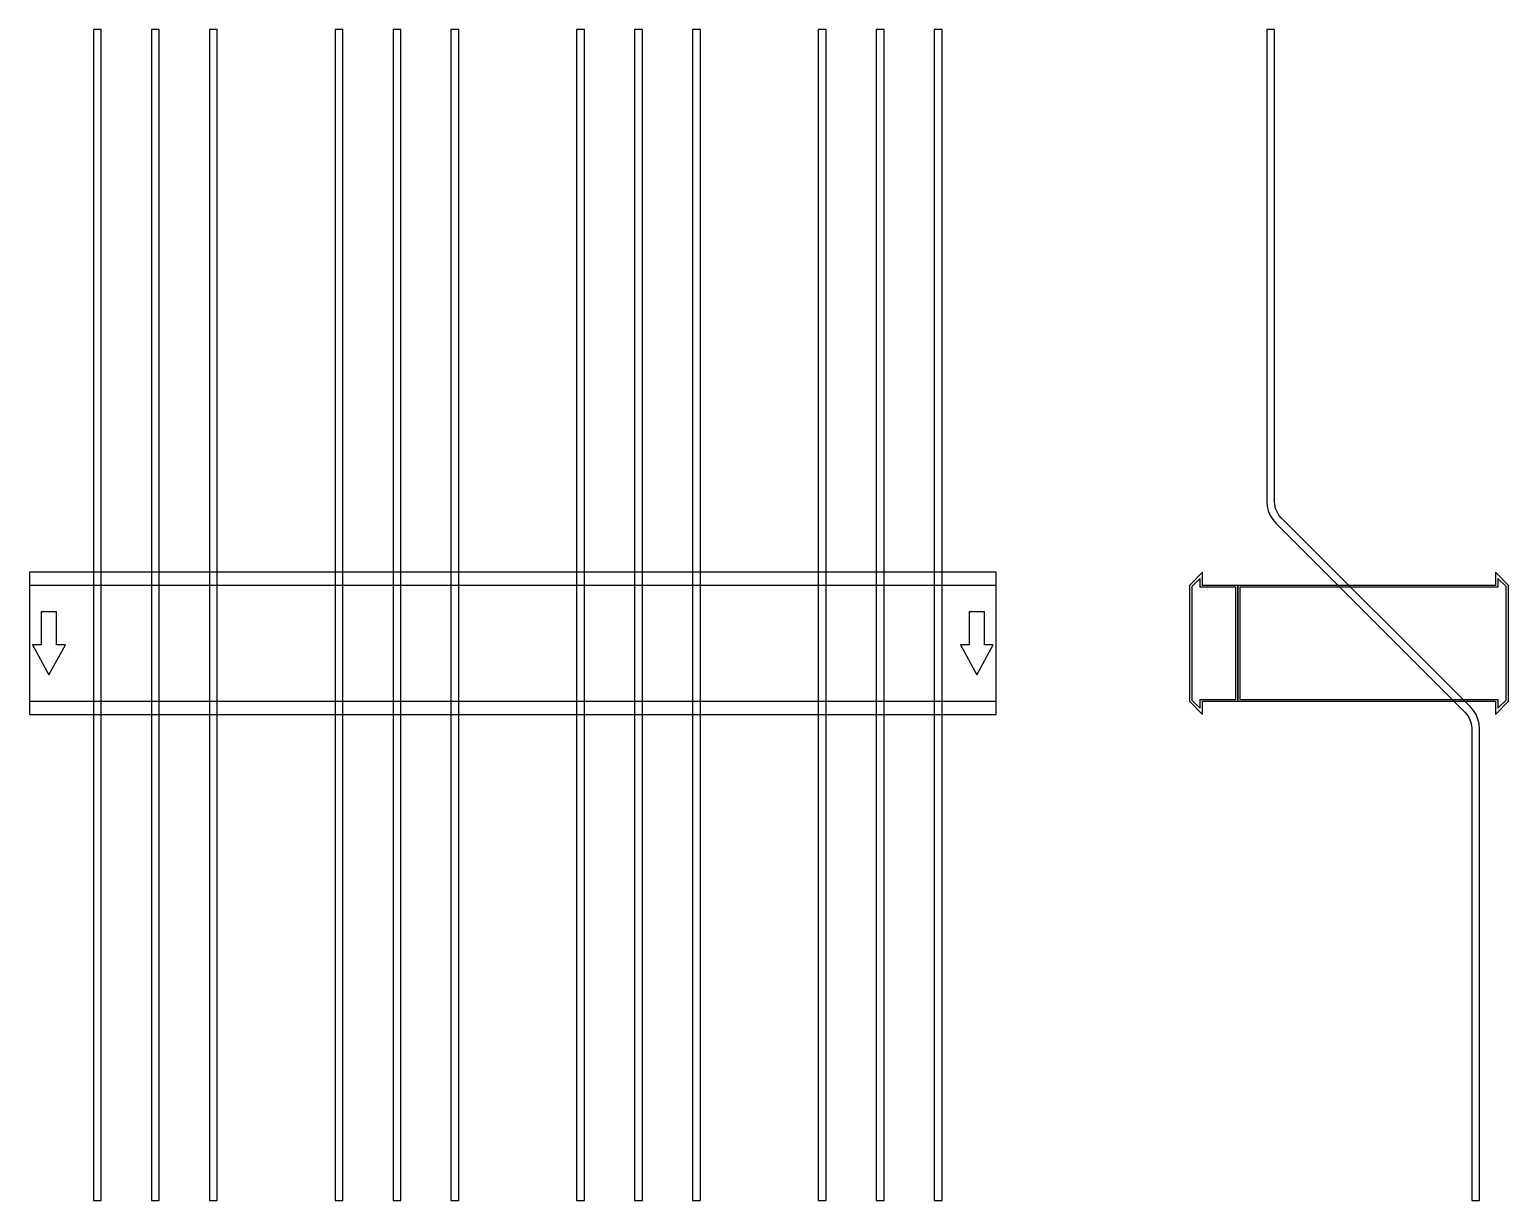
# Model space of a CAD drawing. Extents: x 0 to 1530, y -577 to 635.
import ezdxf

# ---------------------------------------------------------------- set-up
doc = ezdxf.new("R2010")
doc.units = 0
doc.layers.add('Halfen', color=7, linetype='CONTINUOUS')

msp = doc.modelspace()

# ---------------------------------------------------------------- linework, layer by layer
at = {"layer": 'Halfen', "color": 7}
for points in [[(74, -576.569), (74, 635.197), (66, 635.197), (66, -576.569)], [(134, -576.569), (134, 635.197), (126, 635.197), (126, -576.569)], [(194, -576.569), (194, 635.197), (186, 635.197), (186, -576.569)], [(324, -576.569), (324, 635.197), (316, 635.197), (316, -576.569)], [(384, -576.569), (384, 635.197), (376, 635.197), (376, -576.569)], [(444, -576.569), (444, 635.197), (436, 635.197), (436, -576.569)], [(574, -576.569), (574, 635.197), (566, 635.197), (566, -576.569)], [(634, -576.569), (634, 635.197), (626, 635.197), (626, -576.569)], [(694, -576.569), (694, 635.197), (686, 635.197), (686, -576.569)], [(824, -576.569), (824, 635.197), (816, 635.197), (816, -576.569)], [(884, -576.569), (884, 635.197), (876, 635.197), (876, -576.569)], [(944, -576.569), (944, 635.197), (936, 635.197), (936, -576.569)], [(1500, -576.569), (1500, -88.284), (1499.606, -83.278), (1498.434, -78.396), (1496.512, -73.757), (1493.889, -69.475), (1490.627, -65.657), (1295.029, 129.941), (1292.584, 132.805), (1290.616, 136.016), (1289.175, 139.495), (1288.295, 143.157), (1288, 146.912), (1288, 635.197), (1280, 635.197), (1280, 146.912), (1280.394, 141.906), (1281.566, 137.023), (1283.488, 132.384), (1286.111, 128.103), (1289.373, 124.284), (1484.971, -71.314), (1487.416, -74.177), (1489.384, -77.388), (1490.825, -80.868), (1491.705, -84.53), (1492, -88.284), (1492, -576.569)], [(0, -73.5), (1000, -73.5), (1000, 73.5), (0, 73.5)], [(1250, -60), (1250, 60), (1213.5, 60), (1213.5, 73.5), (1200, 60), (1200, -60), (1213.5, -73.5), (1213.5, -60)], [(1248, -58), (1248, 58), (1211, 58), (1211, 67.25), (1202.5, 58.75), (1202.5, -58.75), (1211, -67.25), (1211, -58)], [(1530, -60), (1530, 60), (1516.5, 73.5), (1516.5, 60), (1250, 60), (1250, -60), (1516.5, -60), (1516.5, -73.5)], [(1527.5, -58.75), (1527.5, 58.75), (1519, 67.25), (1519, 58), (1252, 58), (1252, -58), (1519, -58), (1519, -67.25)], [(0, -60), (1000, -60), (1000, 60), (0, 60)], [(20, -32.5), (37, -1.5), (28, -1.5), (28, 32.5), (12, 32.5), (12, -1.5), (3, -1.5)], [(980, -32.5), (997, -1.5), (988, -1.5), (988, 32.5), (972, 32.5), (972, -1.5), (963, -1.5)]]:
    msp.add_lwpolyline(points, close=True, dxfattribs=at)

doc.saveas('drawing.dxf')
